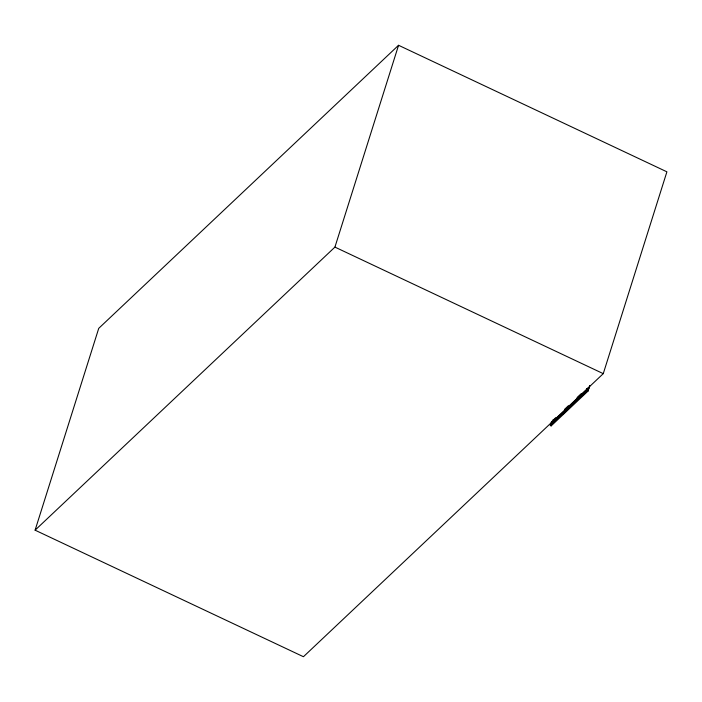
<?xml version="1.0" encoding="UTF-8"?>
<svg xmlns="http://www.w3.org/2000/svg" width="702" height="702" viewBox="0 0 702 702"><rect width="100%" height="100%" fill="white"/><g stroke="black" fill="none" stroke-linecap="round" stroke-linejoin="round"><path stroke-width="1.05" d="M35.1 530.177L98.736 328.352L398.56 45.279L666.9 171.823L603.264 373.648L303.44 656.721L35.1 530.177L334.924 247.104L398.56 45.279M589.759 385.784L588.118 390.996L551.149 425.903L550.324 425.517L551.64 421.349M551.149 425.903L553.123 419.647M550.324 425.517L587.293 390.61L588.285 387.486M588.759 388.654L589.741 385.53M555.765 417.672L553.395 419.91L554.211 420.296M564.443 409.468L568.392 405.738M577.079 397.543L581.028 393.813M587.486 388.882L553.597 421.419L587.609 389.303L588.434 389.689L586.854 391.181M562.328 414.338L564.706 412.092M574.192 403.132L577.36 400.149M334.924 247.104L603.264 373.648M586.556 388.601L587.372 388.987M587.293 390.61L588.118 390.996"/></g></svg>
